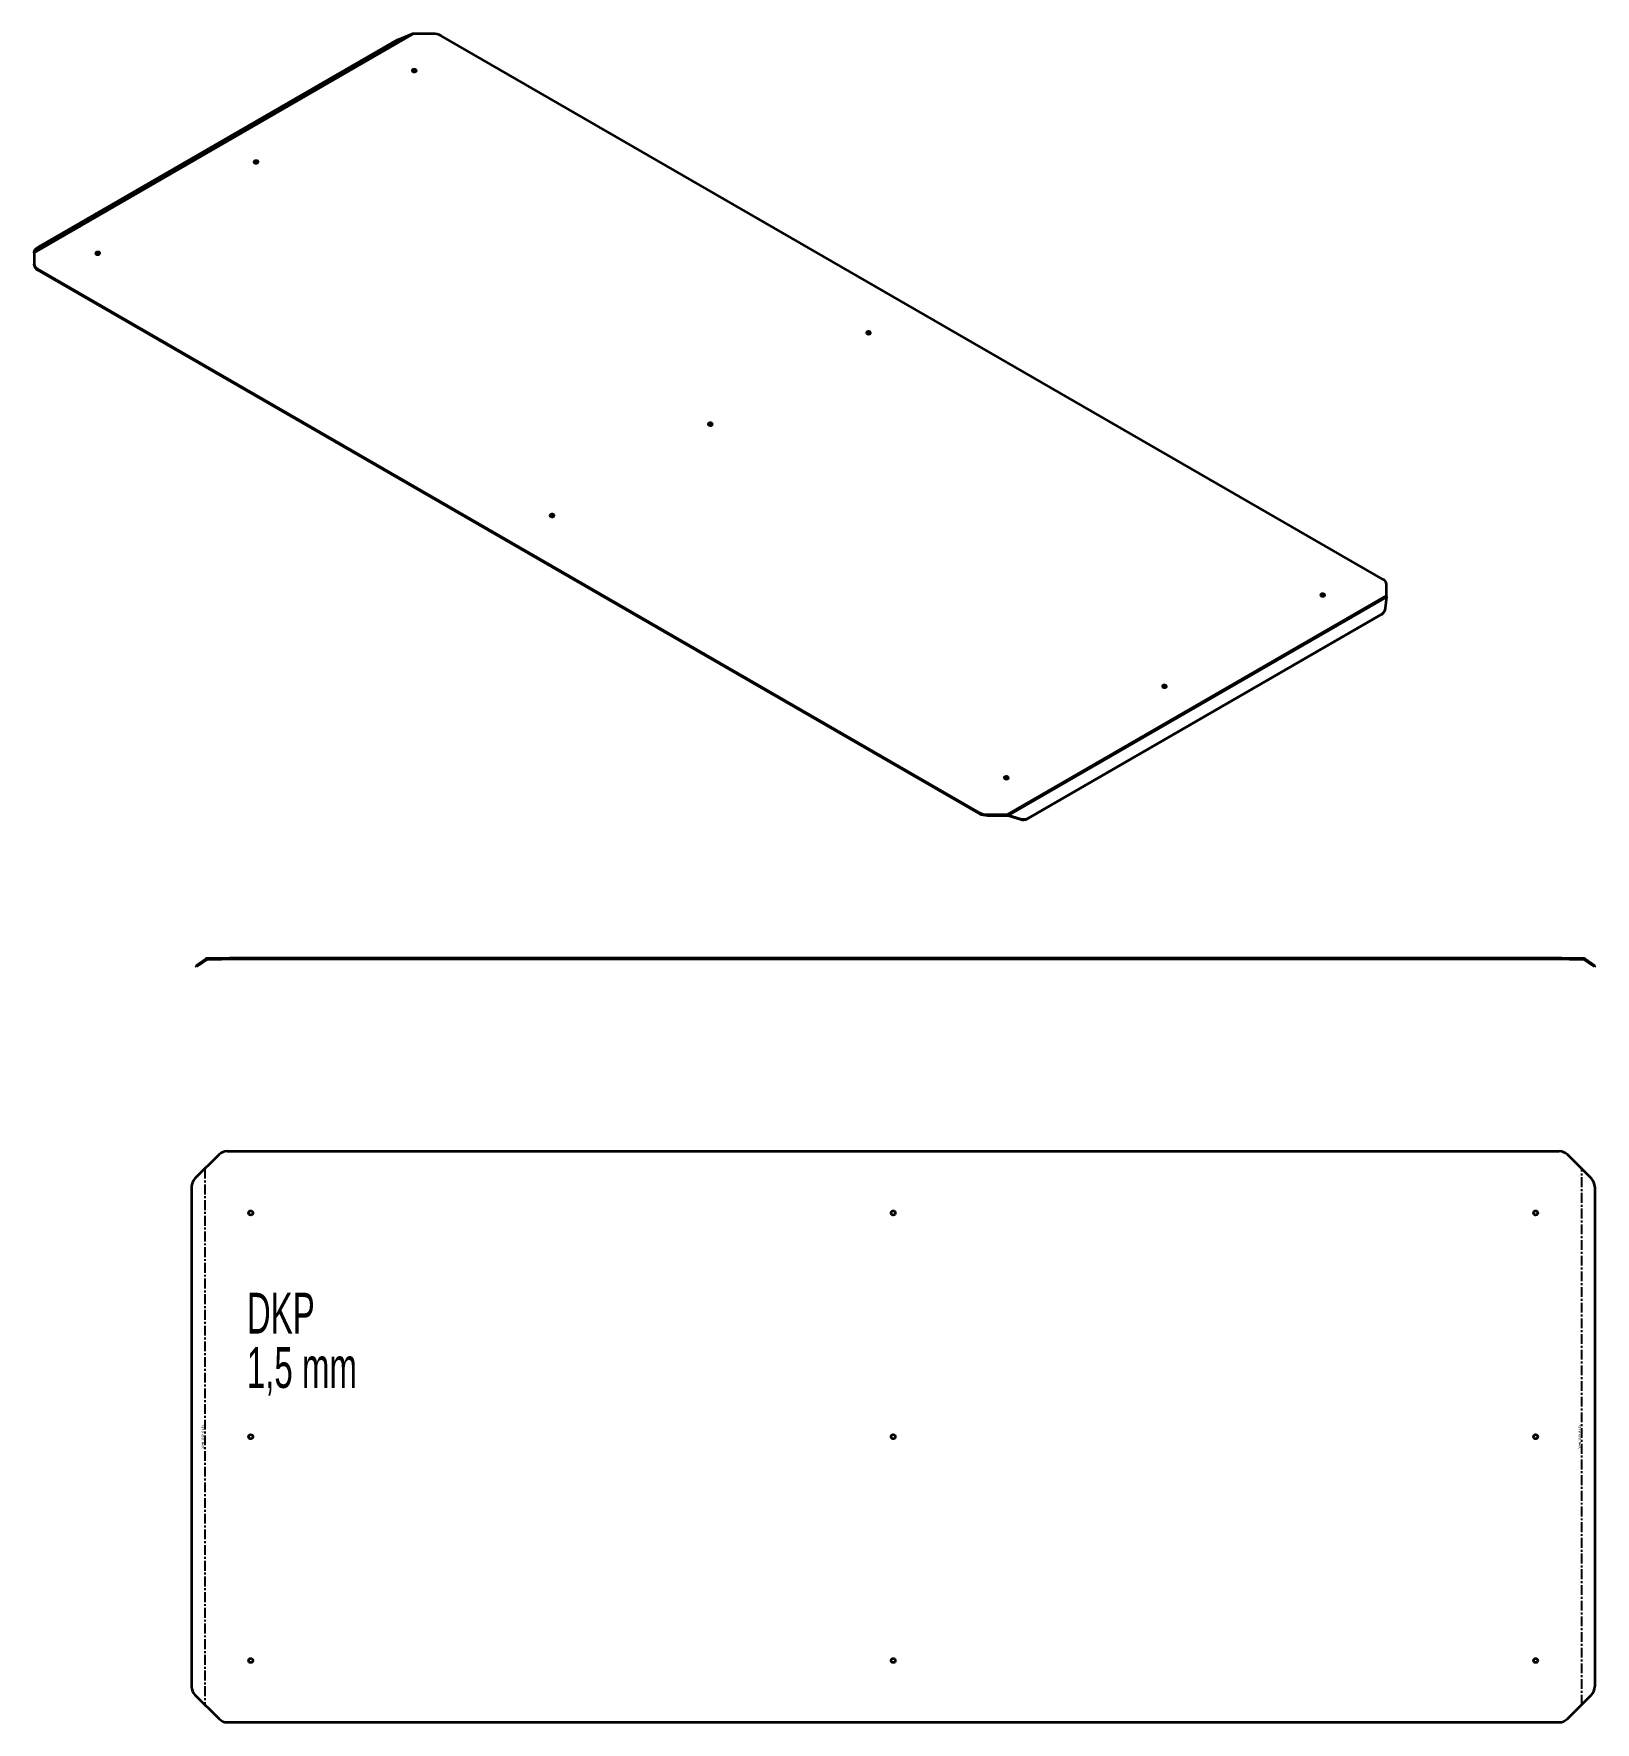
# Model space of a CAD drawing. Header units: millimetres. Extents: x -714 to 1310, y -262 to 1926.
import ezdxf

# ---------------------------------------------------------------- set-up
doc = ezdxf.new("R2010")
doc.units = ezdxf.units.MM
doc.linetypes.add('CENTERX2', pattern=[20.32, 12.7, -2.54, 2.54, -2.54])
doc.styles.add('SLDTEXTSTYLE0', font='TXT', dxfattribs={"width": 0.605})

# ---------------------------------------------------------------- blocks, each defined once
blk = doc.blocks.new('SW_NOTE_0')
at = {"color": 0, "linetype": 'Continuous', "lineweight": 0, "char_height": 52.92, "attachment_point": 1, "style": 'SLDTEXTSTYLE0'}
for s, insert in [('DKP', (0, 68.2)), ('1,5 mm', (0, -2.3))]:
    blk.add_mtext(s, dxfattribs=dict(at, insert=insert))

msp = doc.modelspace()

# ---------------------------------------------------------------- linework, layer by layer
at = {"color": 7, "linetype": 'Continuous', "lineweight": 35}
for p, q in [((-713.6, 1643), (-223.6, 1925.8)), ((-713.2, 1642.2), (-221.6, 1926.1)), ((-223.6, 1925.8), (-239.2, 1919.3)), ((-196.2, 1926.1), (-221.6, 1926.1)), ((-707.1, 1650), (-249.2, 1914.4)), ((1034.9, 1219), (-185.6, 1923.5)), ((-712.1, 1646.3), (-713.6, 1643)), ((-713.6, 1643), (-713.4, 1642.5)), ((-713.2, 1642.2), (-713.2, 1627.6)), ((-713.2, 1626.4), (-713.2, 1627.6)), ((511.6, 916.9), (-708.8, 1621.5)), ((-708.8, 1621.5), (-708.8, 1620.2)), ((511.6, 915.7), (-708.8, 1620.2)), ((1039.3, 1198.2), (1039.3, 1212.8)), ((1039.3, 1198.2), (547.6, 914.4)), ((1039.7, 1196.6), (549.7, 913.7)), ((1038.1, 1181.9), (1039.7, 1196.6)), ((574.7, 909.1), (1032.6, 1173.4)), ((575.3, 909.7), (1033.2, 1174.1)), ((1032.6, 1173.4), (1033.2, 1174.1)), ((1034.9, 1175.2), (1035.5, 1175.9)), ((511.6, 915.7), (511.6, 916.9)), ((522.3, 914.4), (547.6, 914.4)), ((522.3, 914.4), (522.3, 913.1)), ((522.3, 913.1), (547.6, 913.1)), ((547.6, 914.4), (547.6, 913.1)), ((549.1, 913), (549.7, 913.7)), ((549.1, 913), (564.6, 908.3)), ((549.7, 913.7), (565.2, 908.9)), ((564.6, 908.3), (565.2, 908.9)), ((575.3, 909.7), (574.7, 909.1)), ((-500.1, 720.9), (-490.2, 727.8)), ((-499.3, 719.7), (-489.4, 726.6)), ((-490.2, 727.8), (-489.4, 726.6)), ((-488.5, 726.9), (-488.5, 728.4)), ((-488.5, 728.4), (-470.5, 728.4)), ((-488.5, 726.9), (-470.5, 726.9)), ((-470.5, 726.9), (-470.5, 728.4)), ((-470.5, 728.4), (-459.9, 728.4)), ((-459.9, 726.9), (-470.5, 726.9)), ((-459.9, 728.4), (-459.9, 726.9)), ((1266.1, 728.4), (-459.9, 728.4)), ((1266.1, 726.9), (-459.9, 726.9)), ((1266.1, 726.9), (1266.1, 728.4)), ((1266.1, 728.4), (1276.7, 728.4)), ((1276.7, 726.9), (1266.1, 726.9)), ((1276.7, 728.4), (1276.7, 726.9)), ((1276.7, 728.4), (1294.6, 728.4)), ((1276.7, 726.9), (1294.6, 726.9)), ((1294.6, 728.4), (1294.6, 726.9)), ((1295.5, 726.6), (1296.3, 727.8)), ((1295.5, 726.6), (1305.4, 719.7)), ((1296.3, 727.8), (1306.2, 720.9)), ((-503.7, 718.4), (-500.1, 720.9)), ((-502.9, 717.1), (-503.7, 718.4)), ((-499.3, 719.7), (-502.9, 717.1)), ((-500.1, 720.9), (-499.3, 719.7)), ((1305.4, 719.7), (1306.2, 720.9)), ((1309, 717.1), (1305.4, 719.7)), ((1306.2, 720.9), (1309.8, 718.4)), ((1309.8, 718.4), (1309, 717.1)), ((-473.5, 473.7), (-504.7, 442.5)), ((-462.9, 478.1), (1263.1, 478.1)), ((1304.9, 442.5), (1273.7, 473.7)), ((-509.1, 431.9), (-509.1, -215.7)), ((1309.3, 431.9), (1309.3, -215.7)), ((-504.7, -226.3), (-473.5, -257.5)), ((1273.7, -257.5), (1304.9, -226.3)), ((-462.9, -261.9), (1263.1, -261.9))]:
    msp.add_line(p, q, dxfattribs=at)
at = {"color": 7, "linetype": 'CENTERX2'}
for p, q in [((-492, 455.2), (-492, -239)), ((1292.3, -239), (1292.3, 455.2))]:
    msp.add_line(p, q, dxfattribs=at)
at = {"color": 7, "linetype": 'Continuous', "lineweight": 35, "flags": 128}
for points in [[(-222.5, 1877.3), (-221.7, 1877), (-220.7, 1876.8), (-219.7, 1876.9), (-218.8, 1877.2), (-218.2, 1877.7), (-217.8, 1878.2), (-217.9, 1878.8), (-218.3, 1879.3), (-219, 1879.7), (-219.9, 1880), (-220.9, 1880), (-221.9, 1879.8), (-222.7, 1879.4), (-223.2, 1878.9), (-223.3, 1878.4), (-223.1, 1877.8), (-222.5, 1877.3)], [(-218.6, 1878.3), (-218, 1877.8), (-218, 1877.8)], [(-427.6, 1758.9), (-426.7, 1758.6), (-425.8, 1758.5), (-424.8, 1758.5), (-423.9, 1758.8), (-423.2, 1759.3), (-422.9, 1759.8), (-422.9, 1760.4), (-423.4, 1760.9), (-424.1, 1761.4), (-425, 1761.6), (-426, 1761.6), (-427, 1761.4), (-427.7, 1761.1), (-428.2, 1760.5), (-428.4, 1760), (-428.1, 1759.4), (-427.6, 1758.9)], [(-423.7, 1759.9), (-423.1, 1759.5), (-423.1, 1759.4)], [(-632.6, 1640.5), (-631.8, 1640.2), (-630.8, 1640.1), (-629.8, 1640.2), (-628.9, 1640.4), (-628.3, 1640.9), (-628, 1641.4), (-628, 1642), (-628.4, 1642.6), (-629.1, 1643), (-630.1, 1643.2), (-631.1, 1643.2), (-632, 1643.1), (-632.8, 1642.7), (-633.3, 1642.2), (-633.4, 1641.6), (-633.2, 1641), (-632.6, 1640.5)], [(-628.7, 1641.6), (-628.2, 1641.1), (-628.1, 1641.1)], [(366.2, 1537.5), (367, 1537.1), (368, 1537), (369, 1537.1), (369.9, 1537.4), (370.5, 1537.8), (370.8, 1538.4), (370.8, 1539), (370.4, 1539.5), (369.7, 1539.9), (368.7, 1540.1), (367.7, 1540.2), (366.8, 1540), (366, 1539.6), (365.5, 1539.1), (365.4, 1538.5), (365.6, 1538), (366.2, 1537.5)], [(370, 1538.5), (370.6, 1538), (370.6, 1538)], [(161.1, 1419.1), (161.9, 1418.8), (162.9, 1418.6), (163.9, 1418.7), (164.8, 1419), (165.4, 1419.4), (165.8, 1420), (165.7, 1420.6), (165.3, 1421.1), (164.6, 1421.5), (163.7, 1421.8), (162.7, 1421.8), (161.7, 1421.6), (160.9, 1421.2), (160.4, 1420.7), (160.3, 1420.1), (160.5, 1419.6), (161.1, 1419.1)], [(165, 1420.1), (165.6, 1419.6), (165.6, 1419.6)], [(-44, 1300.7), (-43.1, 1300.4), (-42.1, 1300.2), (-41.1, 1300.3), (-40.3, 1300.6), (-39.6, 1301.1), (-39.3, 1301.6), (-39.3, 1302.2), (-39.7, 1302.7), (-40.5, 1303.1), (-41.4, 1303.4), (-42.4, 1303.4), (-43.4, 1303.2), (-44.1, 1302.8), (-44.6, 1302.3), (-44.8, 1301.8), (-44.5, 1301.2), (-44, 1300.7)], [(-40.1, 1301.7), (-39.5, 1301.3), (-39.5, 1301.2)], [(954.8, 1197.6), (955.7, 1197.3), (956.6, 1197.2), (957.6, 1197.3), (958.5, 1197.5), (959.2, 1198), (959.5, 1198.5), (959.4, 1199.1), (959, 1199.7), (958.3, 1200.1), (957.4, 1200.3), (956.4, 1200.3), (955.4, 1200.2), (954.7, 1199.8), (954.2, 1199.3), (954, 1198.7), (954.3, 1198.1), (954.8, 1197.6)], [(958.7, 1198.7), (959.3, 1198.2), (959.3, 1198.2)], [(749.8, 1079.3), (750.6, 1078.9), (751.6, 1078.8), (752.6, 1078.9), (753.5, 1079.2), (754.1, 1079.6), (754.4, 1080.2), (754.4, 1080.7), (754, 1081.3), (753.3, 1081.7), (752.3, 1081.9), (751.3, 1082), (750.4, 1081.8), (749.6, 1081.4), (749.1, 1080.9), (749, 1080.3), (749.2, 1079.7), (749.8, 1079.3)], [(753.7, 1080.3), (754.2, 1079.8), (754.2, 1079.8)], [(544.7, 960.9), (545.5, 960.6), (546.5, 960.4), (547.5, 960.5), (548.4, 960.8), (549.1, 961.2), (549.4, 961.8), (549.3, 962.4), (548.9, 962.9), (548.2, 963.3), (547.3, 963.6), (546.3, 963.6), (545.3, 963.4), (544.5, 963), (544, 962.5), (543.9, 961.9), (544.1, 961.4), (544.7, 960.9)], [(548.6, 961.9), (549.2, 961.4), (549.2, 961.4)]]:
    msp.add_lwpolyline(points, dxfattribs=at)
at = {"color": 7, "linetype": 'Continuous', "lineweight": 35}
for centre in [(-432.4, 398.1), (400.1, 398.1), (1232.6, 398.1), (-432.4, 108.1), (400.1, 108.1), (1232.6, 108.1), (-432.4, -181.9), (400.1, -181.9), (1232.6, -181.9)]:
    msp.add_circle(centre, 2.75, dxfattribs=at)
for centre, radius, start, end in [((-195.7, 1904.4), 21.6, 61.9598, 91.1441), ((-203.2, 1833.1), 93.4, 112.657, 119.5186), ((-220.5, 1875.2), 3.65, 58.3499, 134.6383), ((-425.6, 1756.8), 3.65, 58.3499, 134.6383), ((-700.7, 1636.4), 15, 115.1114, 138.9926), ((-630.7, 1638.5), 3.65, 58.3499, 134.6383), ((-705.7, 1628.3), 7.54, 185.6948, 245.6253), ((-705.7, 1627.1), 7.54, 185.6948, 245.6253), ((368.1, 1535.4), 3.65, 58.3499, 134.6383), ((163.1, 1417), 3.65, 58.3499, 134.6383), ((-42, 1298.6), 3.65, 58.3499, 134.6383), ((1031.8, 1212.1), 7.54, 5.6948, 65.6253), ((956.8, 1195.6), 3.65, 58.3499, 134.6383), ((1028.1, 1182.8), 10.1, 300.378, 355.1406), ((1027.7, 1181.9), 9.82, 299.9049, 316.9484), ((751.7, 1077.2), 3.65, 58.3499, 134.6383), ((546.7, 958.8), 3.65, 58.3499, 134.6383), ((521.8, 936), 21.6, 241.9598, 271.1441), ((521.8, 934.8), 21.6, 241.9598, 271.1441), ((568.7, 920.2), 12.6, 251.0929, 298.0477), ((569.3, 920.9), 12.6, 251.0929, 298.0477), ((-462.9, 463.1), 15, 90, 135), ((1263.1, 463.1), 15, 45, 90), ((-494.1, 431.9), 15, 135, 180), ((1294.3, 431.9), 15, 0, 45), ((-494.1, -215.7), 15, 180, 225), ((1294.3, -215.7), 15, 315, 0), ((-462.9, -246.9), 15, 225, 270), ((1263.1, -246.9), 15, 270, 315)]:
    msp.add_arc(centre, radius, start, end, dxfattribs=at)
for points, knots in [([(-221.6, 1926.1), (-221.9, 1926.1), (-222.3, 1926.1), (-222.9, 1926), (-223.3, 1926), (-223.6, 1925.8)], [0, 0, 0, 0, 0.5, 0.5, 1, 1, 1, 1]), ([(-713.6, 1643), (-713.6, 1642.9), (-713.5, 1642.9), (-713.4, 1642.6), (-713.3, 1642.4), (-713.2, 1642.2)], [0, 0, 0, 0, 0.5, 0.5, 1, 1, 1, 1]), ([(-713.4, 1642.5), (-713.3, 1642.4), (-713.3, 1642.1), (-713.2, 1641.7), (-713.2, 1641.5)], [0, 0, 0, 0, 0.511382, 1, 1, 1, 1]), ([(1039.7, 1196.6), (1039.6, 1196.9), (1039.6, 1197.2), (1039.5, 1197.7), (1039.4, 1198), (1039.3, 1198.2)], [0, 0, 0, 0, 0.5, 0.5, 1, 1, 1, 1]), ([(547.6, 914.4), (548, 914.3), (548.3, 914.2), (549, 914), (549.4, 913.9), (549.7, 913.7)], [0, 0, 0, 0, 0.5, 0.5, 1, 1, 1, 1]), ([(547.6, 913.1), (547.9, 913.2), (548.1, 913.2), (548.6, 913.1), (548.8, 913.1), (549.1, 913)], [0, 0, 0, 0, 0.5, 0.5, 1, 1, 1, 1]), ([(-490.2, 727.8), (-490, 728), (-489.7, 728.1), (-489.1, 728.3), (-488.8, 728.4), (-488.5, 728.4)], [0, 0, 0, 0, 0.5, 0.5, 1, 1, 1, 1]), ([(-489.4, 726.6), (-489.2, 726.7), (-489.1, 726.8), (-488.8, 726.8), (-488.6, 726.9), (-488.5, 726.9)], [0, 0, 0, 0, 0.5, 0.5, 1, 1, 1, 1]), ([(1294.6, 728.4), (1294.9, 728.4), (1295.2, 728.3), (1295.8, 728.1), (1296.1, 728), (1296.3, 727.8)], [0, 0, 0, 0, 0.5, 0.5, 1, 1, 1, 1]), ([(1294.6, 726.9), (1294.8, 726.9), (1294.9, 726.8), (1295.2, 726.8), (1295.3, 726.7), (1295.5, 726.6)], [0, 0, 0, 0, 0.5, 0.5, 1, 1, 1, 1])]:
    msp.add_open_spline(points, degree=3, knots=knots, dxfattribs=at)

# ---------------------------------------------------------------- block references
at = {"color": 7, "linetype": 'Continuous', "lineweight": 0}
msp.add_blockref('SW_NOTE_0', (-437.5, 226.5), dxfattribs=at)

# ---------------------------------------------------------------- texts
at = {"color": 7, "linetype": 'Continuous', "lineweight": 18, "char_height": 3, "attachment_point": 2, "rotation": 90, "style": 'SLDTEXTSTYLE0'}
for insert in [(-495.9, 107.2), (1288.4, 107.2)]:
    msp.add_mtext('DOWN  35.00°  R 1.50', dxfattribs=dict(at, insert=insert))

doc.saveas('drawing.dxf')
